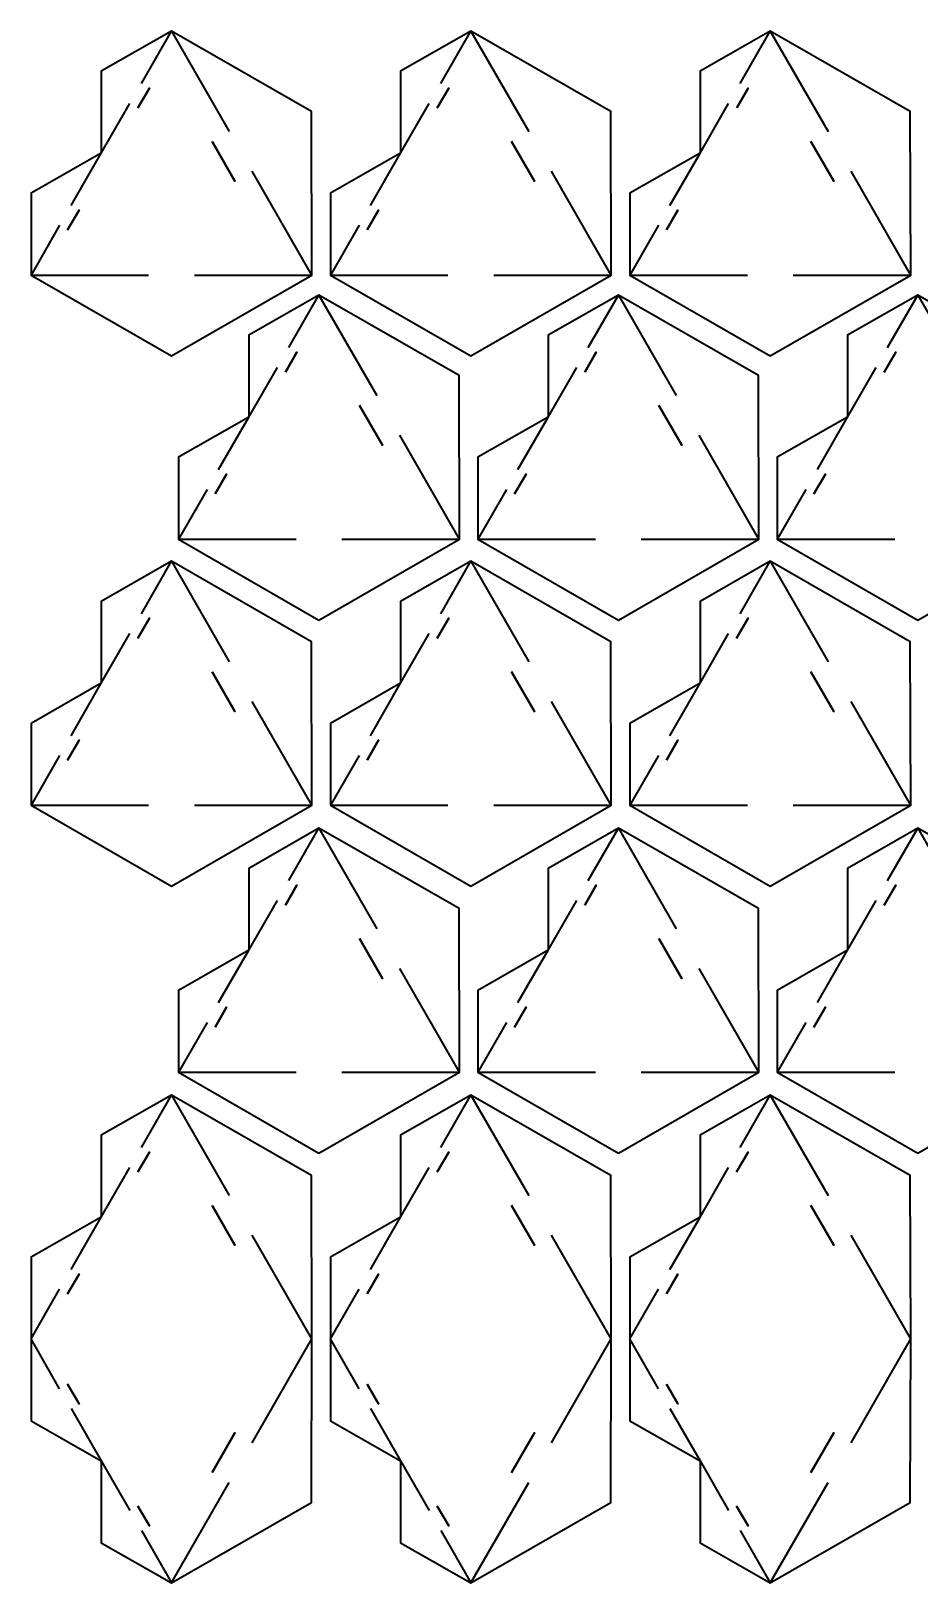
# Model space of a CAD drawing. Header units: inches. Extents: x 2 to 476, y -384 to -2.
# Drawn here: x 2.1 to 221.1, y -384.1 to -2 of the extents above; entities that cross this region are included whole.
import ezdxf

# ---------------------------------------------------------------- set-up
doc = ezdxf.new("R2010")
doc.units = ezdxf.units.IN
doc.header["$MEASUREMENT"] = 0
doc.layers.add('OneHexagon', color=7, linetype='Continuous')

# ---------------------------------------------------------------- blocks, each defined once
blk = doc.blocks.new('block 2')
at = {"layer": 'OneHexagon', "color": 7, "lineweight": 35, "true_color": 0xffffff}
blk.add_lwpolyline([(29.28, -14.91), (36.71, -2), (50.95, -26.75)], dxfattribs=at)
blk.add_open_spline([(28.43, -20.94), (28.43, -20.94), (31.25, -16.05), (31.25, -16.05), (31.25, -16.05), (28.43, -20.94), (28.43, -20.94)], degree=3, knots=[0, 0, 0, 0, 1, 1, 1, 2, 2, 2, 2], dxfattribs=at)
blk = doc.blocks.new('block 3')
at = {"layer": 'OneHexagon', "color": 7, "lineweight": 35, "true_color": 0xffffff}
for points in [[(19.41, -32.03), (2.11, -41.94), (2.11, -62.06), (36.71, -82), (71.31, -62.06), (71.2, -21.81), (36.71, -2), (19.41, -11.9), (19.41, -32.03)], [(11.98, -44.94), (19.41, -32.03), (26.45, -19.8)], [(9.15, -49.83), (2.11, -62.06), (31.06, -62.06)]]:
    blk.add_lwpolyline(points, dxfattribs=at)
blk.add_open_spline([(11.13, -50.97), (11.13, -50.97), (13.95, -46.08), (13.95, -46.08), (13.95, -46.08), (11.13, -50.97), (11.13, -50.97)], degree=3, knots=[0, 0, 0, 0, 1, 1, 1, 2, 2, 2, 2], dxfattribs=at)
blk = doc.blocks.new('block 4')
at = {"layer": 'OneHexagon', "color": 7, "lineweight": 35, "true_color": 0xffffff}
blk.add_lwpolyline([(103.02, -14.91), (110.45, -2), (124.7, -26.75)], dxfattribs=at)
blk.add_open_spline([(102.17, -20.94), (102.17, -20.94), (105, -16.05), (105, -16.05), (105, -16.05), (102.17, -20.94), (102.17, -20.94)], degree=3, knots=[0, 0, 0, 0, 1, 1, 1, 2, 2, 2, 2], dxfattribs=at)
blk = doc.blocks.new('block 5')
at = {"layer": 'OneHexagon', "color": 7, "lineweight": 35, "true_color": 0xffffff}
for points in [[(93.15, -32.03), (75.85, -41.94), (75.85, -62.06), (110.45, -82), (145.05, -62.06), (144.94, -21.81), (110.45, -2), (93.15, -11.9), (93.15, -32.03)], [(85.72, -44.94), (93.15, -32.03), (100.2, -19.8)], [(82.9, -49.83), (75.85, -62.06), (104.81, -62.06)]]:
    blk.add_lwpolyline(points, dxfattribs=at)
blk.add_open_spline([(84.87, -50.97), (84.87, -50.97), (87.7, -46.08), (87.7, -46.08), (87.7, -46.08), (84.87, -50.97), (84.87, -50.97)], degree=3, knots=[0, 0, 0, 0, 1, 1, 1, 2, 2, 2, 2], dxfattribs=at)
blk = doc.blocks.new('block 6')
at = {"layer": 'OneHexagon', "color": 7, "lineweight": 35, "true_color": 0xffffff}
blk.add_lwpolyline([(176.77, -14.91), (184.2, -2), (198.45, -26.75)], dxfattribs=at)
blk.add_open_spline([(175.93, -20.94), (175.93, -20.94), (178.75, -16.05), (178.75, -16.05), (178.75, -16.05), (175.93, -20.94), (175.93, -20.94)], degree=3, knots=[0, 0, 0, 0, 1, 1, 1, 2, 2, 2, 2], dxfattribs=at)
blk = doc.blocks.new('block 7')
at = {"layer": 'OneHexagon', "color": 7, "lineweight": 35, "true_color": 0xffffff}
for points in [[(166.9, -32.03), (149.6, -41.94), (149.6, -62.06), (184.2, -82), (218.8, -62.06), (218.69, -21.81), (184.2, -2), (166.9, -11.9), (166.9, -32.03)], [(159.47, -44.94), (166.9, -32.03), (173.95, -19.8)], [(156.65, -49.83), (149.6, -62.06), (178.56, -62.06)]]:
    blk.add_lwpolyline(points, dxfattribs=at)
blk.add_open_spline([(158.63, -50.97), (158.63, -50.97), (161.45, -46.08), (161.45, -46.08), (161.45, -46.08), (158.63, -50.97), (158.63, -50.97)], degree=3, knots=[0, 0, 0, 0, 1, 1, 1, 2, 2, 2, 2], dxfattribs=at)
blk = doc.blocks.new('block 14')
at = {"layer": 'OneHexagon', "color": 7, "lineweight": 35, "true_color": 0xffffff}
blk.add_lwpolyline([(65.61, -79.91), (73.04, -67), (87.29, -91.75)], dxfattribs=at)
blk.add_open_spline([(64.77, -85.94), (64.77, -85.94), (67.59, -81.05), (67.59, -81.05), (67.59, -81.05), (64.77, -85.94), (64.77, -85.94)], degree=3, knots=[0, 0, 0, 0, 1, 1, 1, 2, 2, 2, 2], dxfattribs=at)
blk = doc.blocks.new('block 15')
at = {"layer": 'OneHexagon', "color": 7, "lineweight": 35, "true_color": 0xffffff}
for points in [[(55.74, -97.03), (38.44, -106.94), (38.44, -127.06), (73.04, -147), (107.64, -127.06), (107.53, -86.81), (73.04, -67), (55.74, -76.9), (55.74, -97.03)], [(48.31, -109.94), (55.74, -97.03), (62.79, -84.8)], [(45.49, -114.83), (38.44, -127.06), (67.4, -127.06)]]:
    blk.add_lwpolyline(points, dxfattribs=at)
blk.add_open_spline([(47.47, -115.97), (47.47, -115.97), (50.29, -111.08), (50.29, -111.08), (50.29, -111.08), (47.47, -115.97), (47.47, -115.97)], degree=3, knots=[0, 0, 0, 0, 1, 1, 1, 2, 2, 2, 2], dxfattribs=at)
blk = doc.blocks.new('block 16')
at = {"layer": 'OneHexagon', "color": 7, "lineweight": 35, "true_color": 0xffffff}
blk.add_lwpolyline([(139.36, -79.91), (146.79, -67), (161.04, -91.75)], dxfattribs=at)
blk.add_open_spline([(138.51, -85.94), (138.51, -85.94), (141.34, -81.05), (141.34, -81.05), (141.34, -81.05), (138.51, -85.94), (138.51, -85.94)], degree=3, knots=[0, 0, 0, 0, 1, 1, 1, 2, 2, 2, 2], dxfattribs=at)
blk = doc.blocks.new('block 17')
at = {"layer": 'OneHexagon', "color": 7, "lineweight": 35, "true_color": 0xffffff}
for points in [[(129.49, -97.03), (112.19, -106.94), (112.19, -127.06), (146.79, -147), (181.39, -127.06), (181.28, -86.81), (146.79, -67), (129.49, -76.9), (129.49, -97.03)], [(122.06, -109.94), (129.49, -97.03), (136.54, -84.8)], [(119.24, -114.83), (112.19, -127.06), (141.15, -127.06)]]:
    blk.add_lwpolyline(points, dxfattribs=at)
blk.add_open_spline([(121.21, -115.97), (121.21, -115.97), (124.04, -111.08), (124.04, -111.08), (124.04, -111.08), (121.21, -115.97), (121.21, -115.97)], degree=3, knots=[0, 0, 0, 0, 1, 1, 1, 2, 2, 2, 2], dxfattribs=at)
blk = doc.blocks.new('block 18')
at = {"layer": 'OneHexagon', "color": 7, "lineweight": 35, "true_color": 0xffffff}
blk.add_lwpolyline([(213.11, -79.91), (220.54, -67), (234.79, -91.75)], dxfattribs=at)
blk.add_open_spline([(212.27, -85.94), (212.27, -85.94), (215.09, -81.05), (215.09, -81.05), (215.09, -81.05), (212.27, -85.94), (212.27, -85.94)], degree=3, knots=[0, 0, 0, 0, 1, 1, 1, 2, 2, 2, 2], dxfattribs=at)
blk = doc.blocks.new('block 19')
at = {"layer": 'OneHexagon', "color": 7, "lineweight": 35, "true_color": 0xffffff}
for points in [[(203.24, -97.03), (185.94, -106.94), (185.94, -127.06), (220.54, -147), (255.14, -127.06), (255.03, -86.81), (220.54, -67), (203.24, -76.9), (203.24, -97.03)], [(195.81, -109.94), (203.24, -97.03), (210.29, -84.8)], [(192.99, -114.83), (185.94, -127.06), (214.9, -127.06)]]:
    blk.add_lwpolyline(points, dxfattribs=at)
blk.add_open_spline([(194.97, -115.97), (194.97, -115.97), (197.79, -111.08), (197.79, -111.08), (197.79, -111.08), (194.97, -115.97), (194.97, -115.97)], degree=3, knots=[0, 0, 0, 0, 1, 1, 1, 2, 2, 2, 2], dxfattribs=at)
blk = doc.blocks.new('block 26')
at = {"layer": 'OneHexagon', "color": 7, "lineweight": 35, "true_color": 0xffffff}
blk.add_lwpolyline([(29.28, -276.85), (36.71, -263.94), (50.95, -288.69)], dxfattribs=at)
blk.add_open_spline([(28.43, -282.88), (28.43, -282.88), (31.25, -277.99), (31.25, -277.99), (31.25, -277.99), (28.43, -282.88), (28.43, -282.88)], degree=3, knots=[0, 0, 0, 0, 1, 1, 1, 2, 2, 2, 2], dxfattribs=at)
blk = doc.blocks.new('block 27')
at = {"layer": 'OneHexagon', "color": 7, "lineweight": 35, "true_color": 0xffffff}
blk.add_lwpolyline([(11.98, -306.88), (19.41, -293.97), (26.45, -281.74)], dxfattribs=at)
blk.add_open_spline([(11.13, -312.91), (11.13, -312.91), (13.95, -308.02), (13.95, -308.02), (13.95, -308.02), (11.13, -312.91), (11.13, -312.91)], degree=3, knots=[0, 0, 0, 0, 1, 1, 1, 2, 2, 2, 2], dxfattribs=at)
blk = doc.blocks.new('block 29')
at = {"layer": 'OneHexagon', "color": 7, "lineweight": 35, "true_color": 0xffffff}
blk.add_lwpolyline([(29.28, -371.15), (36.71, -384.06), (50.95, -359.31)], dxfattribs=at)
blk.add_open_spline([(28.43, -365.12), (28.43, -365.12), (31.25, -370.01), (31.25, -370.01), (31.25, -370.01), (28.43, -365.12), (28.43, -365.12)], degree=3, knots=[0, 0, 0, 0, 1, 1, 1, 2, 2, 2, 2], dxfattribs=at)
blk = doc.blocks.new('block 30')
at = {"layer": 'OneHexagon', "color": 7, "lineweight": 35, "true_color": 0xffffff}
for points in [[(2.11, -324), (2.11, -344.12), (19.41, -354.03), (19.41, -374.16), (36.71, -384.06), (71.2, -364.25), (71.31, -324), (71.2, -283.75), (36.71, -263.94), (19.41, -273.84), (19.41, -293.97), (2.11, -303.88), (2.11, -324)], [(9.15, -336.23), (2.11, -324), (9.15, -311.77)], [(11.98, -341.12), (19.41, -354.03), (26.45, -366.26)]]:
    blk.add_lwpolyline(points, dxfattribs=at)
blk.add_open_spline([(11.13, -335.09), (11.13, -335.09), (13.95, -339.98), (13.95, -339.98), (13.95, -339.98), (11.13, -335.09), (11.13, -335.09)], degree=3, knots=[0, 0, 0, 0, 1, 1, 1, 2, 2, 2, 2], dxfattribs=at)
blk = doc.blocks.new('block 28')
at = {"layer": 'OneHexagon', "color": 7, "lineweight": 35, "true_color": 0xffffff}
blk.add_lwpolyline([(56.6, -349.53), (71.31, -324), (56.6, -298.47)], dxfattribs=at)
blk.add_open_spline([(46.7, -356.85), (46.7, -356.85), (52.34, -347.07), (52.34, -347.07), (52.34, -347.07), (46.7, -356.85), (46.7, -356.85)], degree=3, knots=[0, 0, 0, 0, 1, 1, 1, 2, 2, 2, 2], dxfattribs=at)
at = {"layer": 'OneHexagon'}
for name in ['block 30', 'block 29']:
    blk.add_blockref(name, (0, 0), dxfattribs=at)
blk = doc.blocks.new('block 31')
at = {"layer": 'OneHexagon', "color": 7, "lineweight": 35, "true_color": 0xffffff}
blk.add_lwpolyline([(29.28, -145.44), (36.71, -132.53), (50.95, -157.28)], dxfattribs=at)
blk.add_open_spline([(28.43, -151.46), (28.43, -151.46), (31.25, -146.58), (31.25, -146.58), (31.25, -146.58), (28.43, -151.46), (28.43, -151.46)], degree=3, knots=[0, 0, 0, 0, 1, 1, 1, 2, 2, 2, 2], dxfattribs=at)
blk = doc.blocks.new('block 32')
at = {"layer": 'OneHexagon', "color": 7, "lineweight": 35, "true_color": 0xffffff}
for points in [[(19.41, -162.56), (2.11, -172.46), (2.11, -192.59), (36.71, -212.53), (71.31, -192.59), (71.2, -152.34), (36.71, -132.53), (19.41, -142.43), (19.41, -162.56)], [(11.98, -175.47), (19.41, -162.56), (26.45, -150.32)], [(9.15, -180.35), (2.11, -192.59), (31.06, -192.59)]]:
    blk.add_lwpolyline(points, dxfattribs=at)
blk.add_open_spline([(11.13, -181.5), (11.13, -181.5), (13.95, -176.61), (13.95, -176.61), (13.95, -176.61), (11.13, -181.5), (11.13, -181.5)], degree=3, knots=[0, 0, 0, 0, 1, 1, 1, 2, 2, 2, 2], dxfattribs=at)
blk = doc.blocks.new('block 33')
at = {"layer": 'OneHexagon', "color": 7, "lineweight": 35, "true_color": 0xffffff}
blk.add_lwpolyline([(103.02, -145.44), (110.45, -132.53), (124.7, -157.28)], dxfattribs=at)
blk.add_open_spline([(102.17, -151.46), (102.17, -151.46), (105, -146.58), (105, -146.58), (105, -146.58), (102.17, -151.46), (102.17, -151.46)], degree=3, knots=[0, 0, 0, 0, 1, 1, 1, 2, 2, 2, 2], dxfattribs=at)
blk = doc.blocks.new('block 34')
at = {"layer": 'OneHexagon', "color": 7, "lineweight": 35, "true_color": 0xffffff}
for points in [[(93.15, -162.56), (75.85, -172.46), (75.85, -192.59), (110.45, -212.53), (145.05, -192.59), (144.94, -152.34), (110.45, -132.53), (93.15, -142.43), (93.15, -162.56)], [(85.72, -175.47), (93.15, -162.56), (100.2, -150.32)], [(82.9, -180.35), (75.85, -192.59), (104.81, -192.59)]]:
    blk.add_lwpolyline(points, dxfattribs=at)
blk.add_open_spline([(84.87, -181.5), (84.87, -181.5), (87.7, -176.61), (87.7, -176.61), (87.7, -176.61), (84.87, -181.5), (84.87, -181.5)], degree=3, knots=[0, 0, 0, 0, 1, 1, 1, 2, 2, 2, 2], dxfattribs=at)
blk = doc.blocks.new('block 35')
at = {"layer": 'OneHexagon', "color": 7, "lineweight": 35, "true_color": 0xffffff}
blk.add_lwpolyline([(176.77, -145.44), (184.2, -132.53), (198.45, -157.28)], dxfattribs=at)
blk.add_open_spline([(175.92, -151.46), (175.92, -151.46), (178.75, -146.58), (178.75, -146.58), (178.75, -146.58), (175.92, -151.46), (175.92, -151.46)], degree=3, knots=[0, 0, 0, 0, 1, 1, 1, 2, 2, 2, 2], dxfattribs=at)
blk = doc.blocks.new('block 36')
at = {"layer": 'OneHexagon', "color": 7, "lineweight": 35, "true_color": 0xffffff}
for points in [[(166.9, -162.56), (149.6, -172.46), (149.6, -192.59), (184.2, -212.53), (218.8, -192.59), (218.69, -152.34), (184.2, -132.53), (166.9, -142.43), (166.9, -162.56)], [(159.47, -175.47), (166.9, -162.56), (173.95, -150.32)], [(156.65, -180.35), (149.6, -192.59), (178.56, -192.59)]]:
    blk.add_lwpolyline(points, dxfattribs=at)
blk.add_open_spline([(158.62, -181.5), (158.62, -181.5), (161.45, -176.61), (161.45, -176.61), (161.45, -176.61), (158.62, -181.5), (158.62, -181.5)], degree=3, knots=[0, 0, 0, 0, 1, 1, 1, 2, 2, 2, 2], dxfattribs=at)
blk = doc.blocks.new('block 43')
at = {"layer": 'OneHexagon', "color": 7, "lineweight": 35, "true_color": 0xffffff}
blk.add_lwpolyline([(65.61, -211.14), (73.04, -198.23), (87.29, -222.99)], dxfattribs=at)
blk.add_open_spline([(64.77, -217.17), (64.77, -217.17), (67.59, -212.28), (67.59, -212.28), (67.59, -212.28), (64.77, -217.17), (64.77, -217.17)], degree=3, knots=[0, 0, 0, 0, 1, 1, 1, 2, 2, 2, 2], dxfattribs=at)
blk = doc.blocks.new('block 44')
at = {"layer": 'OneHexagon', "color": 7, "lineweight": 35, "true_color": 0xffffff}
for points in [[(55.74, -228.26), (38.44, -238.17), (38.44, -258.29), (73.04, -278.23), (107.64, -258.29), (107.53, -218.04), (73.04, -198.23), (55.74, -208.14), (55.74, -228.26)], [(48.31, -241.17), (55.74, -228.26), (62.79, -216.03)], [(45.49, -246.06), (38.44, -258.29), (67.4, -258.29)]]:
    blk.add_lwpolyline(points, dxfattribs=at)
blk.add_open_spline([(47.47, -247.2), (47.47, -247.2), (50.29, -242.31), (50.29, -242.31), (50.29, -242.31), (47.47, -247.2), (47.47, -247.2)], degree=3, knots=[0, 0, 0, 0, 1, 1, 1, 2, 2, 2, 2], dxfattribs=at)
blk = doc.blocks.new('block 45')
at = {"layer": 'OneHexagon', "color": 7, "lineweight": 35, "true_color": 0xffffff}
blk.add_lwpolyline([(139.36, -211.14), (146.79, -198.23), (161.04, -222.99)], dxfattribs=at)
blk.add_open_spline([(138.51, -217.17), (138.51, -217.17), (141.34, -212.28), (141.34, -212.28), (141.34, -212.28), (138.51, -217.17), (138.51, -217.17)], degree=3, knots=[0, 0, 0, 0, 1, 1, 1, 2, 2, 2, 2], dxfattribs=at)
blk = doc.blocks.new('block 46')
at = {"layer": 'OneHexagon', "color": 7, "lineweight": 35, "true_color": 0xffffff}
for points in [[(129.49, -228.26), (112.19, -238.17), (112.19, -258.29), (146.79, -278.23), (181.39, -258.29), (181.28, -218.04), (146.79, -198.23), (129.49, -208.14), (129.49, -228.26)], [(122.06, -241.17), (129.49, -228.26), (136.54, -216.03)], [(119.24, -246.06), (112.19, -258.29), (141.15, -258.29)]]:
    blk.add_lwpolyline(points, dxfattribs=at)
blk.add_open_spline([(121.21, -247.2), (121.21, -247.2), (124.04, -242.31), (124.04, -242.31), (124.04, -242.31), (121.21, -247.2), (121.21, -247.2)], degree=3, knots=[0, 0, 0, 0, 1, 1, 1, 2, 2, 2, 2], dxfattribs=at)
blk = doc.blocks.new('block 47')
at = {"layer": 'OneHexagon', "color": 7, "lineweight": 35, "true_color": 0xffffff}
blk.add_lwpolyline([(213.11, -211.14), (220.54, -198.23), (234.79, -222.99)], dxfattribs=at)
blk.add_open_spline([(212.27, -217.17), (212.27, -217.17), (215.09, -212.28), (215.09, -212.28), (215.09, -212.28), (212.27, -217.17), (212.27, -217.17)], degree=3, knots=[0, 0, 0, 0, 1, 1, 1, 2, 2, 2, 2], dxfattribs=at)
blk = doc.blocks.new('block 48')
at = {"layer": 'OneHexagon', "color": 7, "lineweight": 35, "true_color": 0xffffff}
for points in [[(203.24, -228.26), (185.94, -238.17), (185.94, -258.29), (220.54, -278.23), (255.14, -258.29), (255.03, -218.04), (220.54, -198.23), (203.24, -208.14), (203.24, -228.26)], [(195.81, -241.17), (203.24, -228.26), (210.29, -216.03)], [(192.99, -246.06), (185.94, -258.29), (214.9, -258.29)]]:
    blk.add_lwpolyline(points, dxfattribs=at)
blk.add_open_spline([(194.97, -247.2), (194.97, -247.2), (197.79, -242.31), (197.79, -242.31), (197.79, -242.31), (194.97, -247.2), (194.97, -247.2)], degree=3, knots=[0, 0, 0, 0, 1, 1, 1, 2, 2, 2, 2], dxfattribs=at)
blk = doc.blocks.new('block 55')
at = {"layer": 'OneHexagon', "color": 7, "lineweight": 35, "true_color": 0xffffff}
blk.add_lwpolyline([(103.02, -276.85), (110.45, -263.94), (124.7, -288.69)], dxfattribs=at)
blk.add_open_spline([(102.17, -282.88), (102.17, -282.88), (105, -277.99), (105, -277.99), (105, -277.99), (102.17, -282.88), (102.17, -282.88)], degree=3, knots=[0, 0, 0, 0, 1, 1, 1, 2, 2, 2, 2], dxfattribs=at)
blk = doc.blocks.new('block 56')
at = {"layer": 'OneHexagon', "color": 7, "lineweight": 35, "true_color": 0xffffff}
blk.add_lwpolyline([(85.72, -306.88), (93.15, -293.97), (100.2, -281.74)], dxfattribs=at)
blk.add_open_spline([(84.87, -312.91), (84.87, -312.91), (87.7, -308.02), (87.7, -308.02), (87.7, -308.02), (84.87, -312.91), (84.87, -312.91)], degree=3, knots=[0, 0, 0, 0, 1, 1, 1, 2, 2, 2, 2], dxfattribs=at)
blk = doc.blocks.new('block 58')
at = {"layer": 'OneHexagon', "color": 7, "lineweight": 35, "true_color": 0xffffff}
blk.add_lwpolyline([(103.02, -371.15), (110.45, -384.06), (124.7, -359.31)], dxfattribs=at)
blk.add_open_spline([(102.17, -365.12), (102.17, -365.12), (105, -370.01), (105, -370.01), (105, -370.01), (102.17, -365.12), (102.17, -365.12)], degree=3, knots=[0, 0, 0, 0, 1, 1, 1, 2, 2, 2, 2], dxfattribs=at)
blk = doc.blocks.new('block 59')
at = {"layer": 'OneHexagon', "color": 7, "lineweight": 35, "true_color": 0xffffff}
for points in [[(75.85, -324), (75.85, -344.12), (93.15, -354.03), (93.15, -374.16), (110.45, -384.06), (144.94, -364.25), (145.05, -324), (144.94, -283.75), (110.45, -263.94), (93.15, -273.84), (93.15, -293.97), (75.85, -303.88), (75.85, -324)], [(82.9, -336.23), (75.85, -324), (82.9, -311.77)], [(85.72, -341.12), (93.15, -354.03), (100.2, -366.26)]]:
    blk.add_lwpolyline(points, dxfattribs=at)
blk.add_open_spline([(84.87, -335.09), (84.87, -335.09), (87.7, -339.98), (87.7, -339.98), (87.7, -339.98), (84.87, -335.09), (84.87, -335.09)], degree=3, knots=[0, 0, 0, 0, 1, 1, 1, 2, 2, 2, 2], dxfattribs=at)
blk = doc.blocks.new('block 57')
at = {"layer": 'OneHexagon', "color": 7, "lineweight": 35, "true_color": 0xffffff}
blk.add_lwpolyline([(130.34, -349.53), (145.05, -324), (130.34, -298.47)], dxfattribs=at)
blk.add_open_spline([(120.44, -356.85), (120.44, -356.85), (126.09, -347.07), (126.09, -347.07), (126.09, -347.07), (120.44, -356.85), (120.44, -356.85)], degree=3, knots=[0, 0, 0, 0, 1, 1, 1, 2, 2, 2, 2], dxfattribs=at)
at = {"layer": 'OneHexagon'}
for name in ['block 59', 'block 58']:
    blk.add_blockref(name, (0, 0), dxfattribs=at)
blk = doc.blocks.new('block 60')
at = {"layer": 'OneHexagon', "color": 7, "lineweight": 35, "true_color": 0xffffff}
blk.add_lwpolyline([(176.77, -276.85), (184.2, -263.94), (198.45, -288.69)], dxfattribs=at)
blk.add_open_spline([(175.92, -282.88), (175.92, -282.88), (178.75, -277.99), (178.75, -277.99), (178.75, -277.99), (175.92, -282.88), (175.92, -282.88)], degree=3, knots=[0, 0, 0, 0, 1, 1, 1, 2, 2, 2, 2], dxfattribs=at)
blk = doc.blocks.new('block 61')
at = {"layer": 'OneHexagon', "color": 7, "lineweight": 35, "true_color": 0xffffff}
blk.add_lwpolyline([(159.47, -306.88), (166.9, -293.97), (173.95, -281.74)], dxfattribs=at)
blk.add_open_spline([(158.62, -312.91), (158.62, -312.91), (161.45, -308.02), (161.45, -308.02), (161.45, -308.02), (158.62, -312.91), (158.62, -312.91)], degree=3, knots=[0, 0, 0, 0, 1, 1, 1, 2, 2, 2, 2], dxfattribs=at)
blk = doc.blocks.new('block 63')
at = {"layer": 'OneHexagon', "color": 7, "lineweight": 35, "true_color": 0xffffff}
blk.add_lwpolyline([(176.77, -371.15), (184.2, -384.06), (198.45, -359.31)], dxfattribs=at)
blk.add_open_spline([(175.92, -365.12), (175.92, -365.12), (178.75, -370.01), (178.75, -370.01), (178.75, -370.01), (175.92, -365.12), (175.92, -365.12)], degree=3, knots=[0, 0, 0, 0, 1, 1, 1, 2, 2, 2, 2], dxfattribs=at)
blk = doc.blocks.new('block 64')
at = {"layer": 'OneHexagon', "color": 7, "lineweight": 35, "true_color": 0xffffff}
for points in [[(149.6, -324), (149.6, -344.12), (166.9, -354.03), (166.9, -374.16), (184.2, -384.06), (218.69, -364.25), (218.8, -324), (218.69, -283.75), (184.2, -263.94), (166.9, -273.84), (166.9, -293.97), (149.6, -303.88), (149.6, -324)], [(156.65, -336.23), (149.6, -324), (156.65, -311.77)], [(159.47, -341.12), (166.9, -354.03), (173.95, -366.26)]]:
    blk.add_lwpolyline(points, dxfattribs=at)
blk.add_open_spline([(158.62, -335.09), (158.62, -335.09), (161.45, -339.98), (161.45, -339.98), (161.45, -339.98), (158.62, -335.09), (158.62, -335.09)], degree=3, knots=[0, 0, 0, 0, 1, 1, 1, 2, 2, 2, 2], dxfattribs=at)
blk = doc.blocks.new('block 62')
at = {"layer": 'OneHexagon', "color": 7, "lineweight": 35, "true_color": 0xffffff}
blk.add_lwpolyline([(204.09, -349.53), (218.8, -324), (204.09, -298.47)], dxfattribs=at)
blk.add_open_spline([(194.19, -356.85), (194.19, -356.85), (199.84, -347.07), (199.84, -347.07), (199.84, -347.07), (194.19, -356.85), (194.19, -356.85)], degree=3, knots=[0, 0, 0, 0, 1, 1, 1, 2, 2, 2, 2], dxfattribs=at)
at = {"layer": 'OneHexagon'}
for name in ['block 64', 'block 63']:
    blk.add_blockref(name, (0, 0), dxfattribs=at)

msp = doc.modelspace()

# ---------------------------------------------------------------- linework, layer by layer
at = {"layer": 'OneHexagon', "color": 7, "lineweight": 35, "true_color": 0xffffff}
for points in [[(42.35, -62.06), (71.31, -62.06), (56.6, -36.53)], [(116.09, -62.06), (145.05, -62.06), (130.34, -36.53)], [(189.85, -62.06), (218.8, -62.06), (204.09, -36.53)], [(78.69, -127.06), (107.64, -127.06), (92.93, -101.53)], [(152.44, -127.06), (181.39, -127.06), (166.68, -101.53)], [(42.35, -192.59), (71.31, -192.59), (56.6, -167.06)], [(116.09, -192.59), (145.05, -192.59), (130.34, -167.06)], [(189.84, -192.59), (218.8, -192.59), (204.09, -167.06)], [(78.69, -258.29), (107.64, -258.29), (92.93, -232.76)], [(152.44, -258.29), (181.39, -258.29), (166.68, -232.76)]]:
    msp.add_lwpolyline(points, dxfattribs=at)
for points in [[(46.7, -29.21), (46.7, -29.21), (52.34, -38.99), (52.34, -38.99), (52.34, -38.99), (46.7, -29.21), (46.7, -29.21)], [(120.44, -29.21), (120.44, -29.21), (126.09, -38.99), (126.09, -38.99), (126.09, -38.99), (120.44, -29.21), (120.44, -29.21)], [(194.19, -29.21), (194.19, -29.21), (199.84, -38.99), (199.84, -38.99), (199.84, -38.99), (194.19, -29.21), (194.19, -29.21)], [(83.03, -94.21), (83.03, -94.21), (88.68, -103.99), (88.68, -103.99), (88.68, -103.99), (83.03, -94.21), (83.03, -94.21)], [(156.78, -94.21), (156.78, -94.21), (162.43, -103.99), (162.43, -103.99), (162.43, -103.99), (156.78, -94.21), (156.78, -94.21)], [(46.7, -159.74), (46.7, -159.74), (52.34, -169.52), (52.34, -169.52), (52.34, -169.52), (46.7, -159.74), (46.7, -159.74)], [(120.44, -159.74), (120.44, -159.74), (126.09, -169.52), (126.09, -169.52), (126.09, -169.52), (120.44, -159.74), (120.44, -159.74)], [(194.19, -159.74), (194.19, -159.74), (199.84, -169.52), (199.84, -169.52), (199.84, -169.52), (194.19, -159.74), (194.19, -159.74)], [(83.03, -225.44), (83.03, -225.44), (88.68, -235.22), (88.68, -235.22), (88.68, -235.22), (83.03, -225.44), (83.03, -225.44)], [(156.78, -225.44), (156.78, -225.44), (162.43, -235.22), (162.43, -235.22), (162.43, -235.22), (156.78, -225.44), (156.78, -225.44)], [(46.7, -291.15), (46.7, -291.15), (52.34, -300.93), (52.34, -300.93), (52.34, -300.93), (46.7, -291.15), (46.7, -291.15)], [(120.44, -291.15), (120.44, -291.15), (126.09, -300.93), (126.09, -300.93), (126.09, -300.93), (120.44, -291.15), (120.44, -291.15)], [(194.19, -291.15), (194.19, -291.15), (199.84, -300.93), (199.84, -300.93), (199.84, -300.93), (194.19, -291.15), (194.19, -291.15)]]:
    msp.add_open_spline(points, degree=3, knots=[0, 0, 0, 0, 1, 1, 1, 2, 2, 2, 2], dxfattribs=at)

# ---------------------------------------------------------------- block references
at = {"layer": 'OneHexagon'}
for name in ['block 3', 'block 2', 'block 5', 'block 4', 'block 7', 'block 6', 'block 15', 'block 14', 'block 17', 'block 16', 'block 19', 'block 18', 'block 32', 'block 31', 'block 34', 'block 33', 'block 36', 'block 35', 'block 44', 'block 43', 'block 46', 'block 45', 'block 48', 'block 47', 'block 28', 'block 26', 'block 57', 'block 55', 'block 62', 'block 60', 'block 27', 'block 56', 'block 61']:
    msp.add_blockref(name, (0, 0), dxfattribs=at)

doc.saveas('drawing.dxf')
